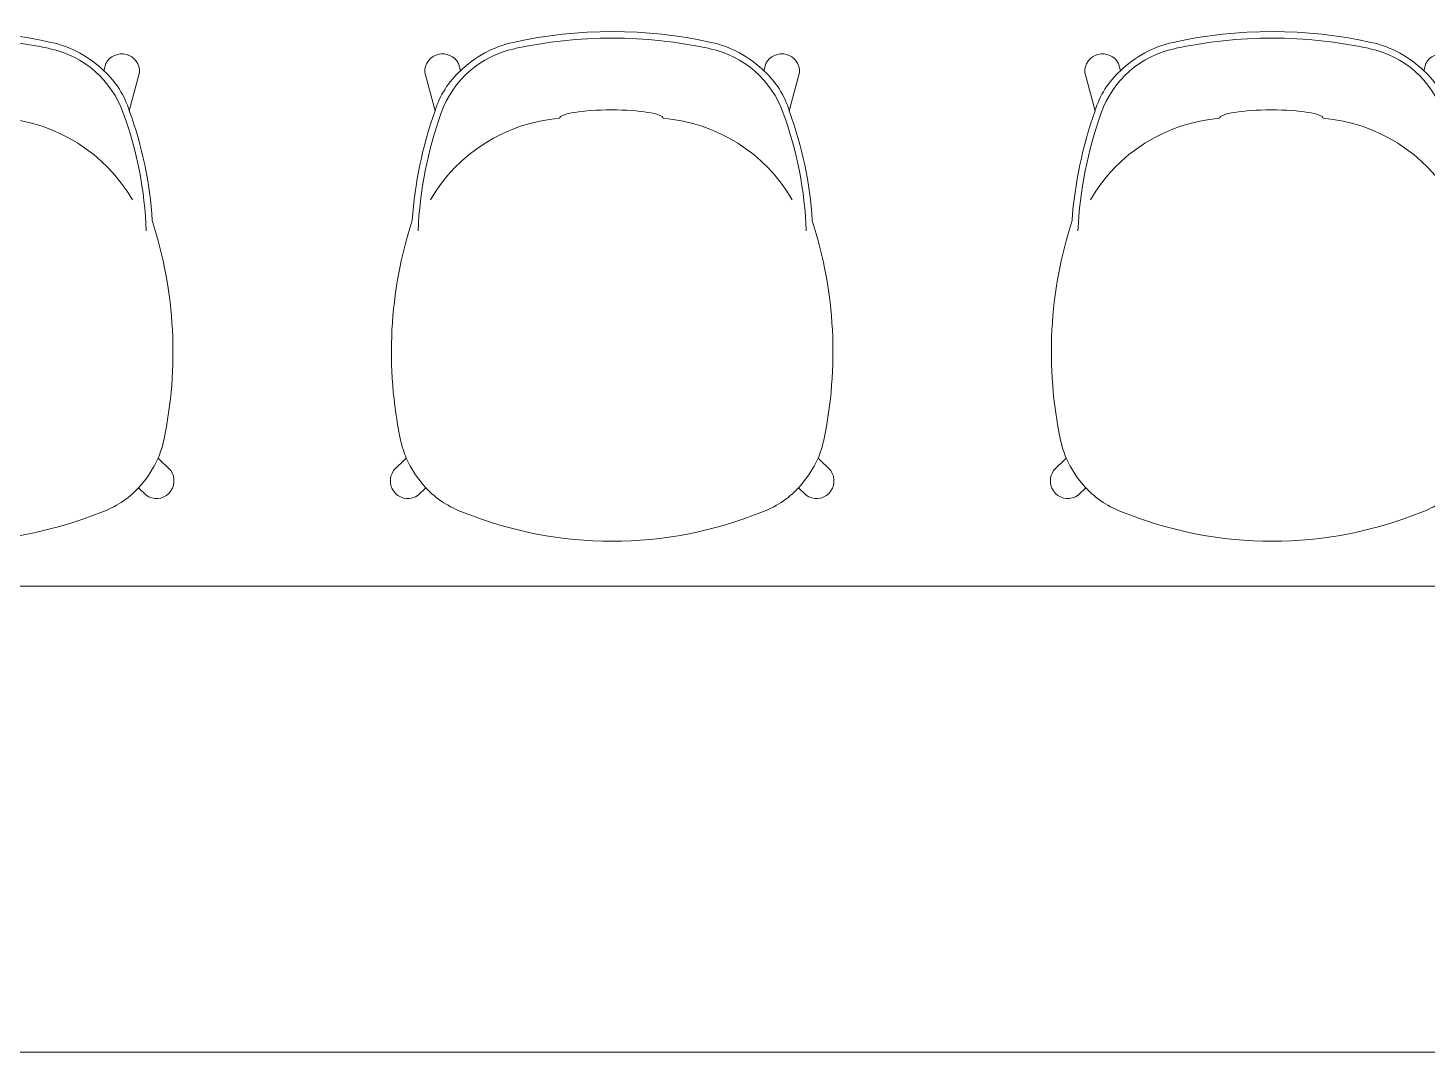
# Model space of a CAD drawing. Header units: inches. Extents: x 4757 to 6765, y 9919 to 10946.
# Drawn here: x 5819.7 to 5873.8, y 10504 to 10543.6 of the extents above; entities that cross this region are included whole.
import ezdxf

# ---------------------------------------------------------------- set-up
doc = ezdxf.new("R2010")
doc.units = ezdxf.units.IN
doc.header["$MEASUREMENT"] = 0
doc.layers.add('I-FURN', color=30, linetype='Continuous', lineweight=9)
doc.layers.add('Q-CASE', color=31, linetype='Continuous', lineweight=9)

# ---------------------------------------------------------------- blocks, each defined once
blk = doc.blocks.new('emeco_alfi_barstool_alfi30ah_by-jasper-morrison_6251 - ALFI30AH-DARK GREY-8152148-Level XX  POWER _ SIGNAL')
at = {"layer": 'I-FURN'}
for p, q in [((-7.206, -1.6), (-6.809, -3.082)), ((-5.831, -1.539), (-5.907, -1.252)), ((5.975, -1.252), (5.898, -1.539)), ((6.877, -3.082), (7.274, -1.6)), ((-7.924, -16.503), (-8.41, -16.988)), ((8.477, -16.988), (7.992, -16.503)), ((-7.458, -17.94), (-7.171, -17.653)), ((7.238, -17.653), (7.525, -17.94))]:
    blk.add_line(p, q, dxfattribs=at)
for centre, radius, start, end in [((-2.888, -4.54), 4.203, 102.439, 134.4327), ((0.034, -17.788), 17.77, 77.561, 102.439), ((0.034, -17.788), 17.52, 77.561, 102.439), ((2.956, -4.54), 4.203, 45.5673, 77.561), ((-6.519, -1.567), 0.688, 27.1799, 182.8201), ((-2.937, -4.453), 3.858, 102.0148, 160.4163), ((3.004, -4.453), 3.858, 19.4888, 77.9852), ((6.587, -1.567), 0.688, 357.1799, 152.8201), ((-3.533, -4.077), 3.424, 132.057, 163.2036), ((3.601, -4.077), 3.424, 16.7788, 47.943), ((8.3, -8.451), 16.035, 160.4377, 175.9721), ((8.3, -8.451), 15.785, 160.4163, 177.3486), ((-7.363, -8.27), 14.906, 2.1097, 20.0215), ((-7.363, -8.27), 15.156, 3.5743, 20.0158), ((-1.486, -9.711), 6.36, 94.609, 149.8894), ((1.492, -9.711), 6.36, 30.1106, 85.391), ((7.994, -12.403), 16.49, 162.0647, 191.9353), ((-7.926, -12.403), 16.49, 348.0647, 17.9353), ((-4.413, -15.025), 3.809, 191.9353, 202.8261), ((4.481, -15.025), 3.809, 337.1739, 348.0647), ((-3.763, -14.599), 4.576, 204.5849, 221.8654), ((3.83, -14.599), 4.576, 318.1346, 335.4151), ((-7.855, -17.386), 0.682, 144.3846, 305.6154), ((7.923, -17.386), 0.682, 234.3846, 35.6154), ((-4.413, -15.025), 3.809, 223.6241, 250.0647), ((4.481, -15.025), 3.809, 289.9353, 316.3759), ((0.034, -4.266), 15.449, 248.1648, 291.8352)]:
    blk.add_arc(centre, radius, start, end, dxfattribs=at)
blk.add_ellipse((0.003, -3.372), major_axis=(-2, 0), ratio=0.162303, start_param=3.141593, end_param=6.283185, dxfattribs=at)
blk = doc.blocks.new('Casework 3 - Casework 1-8504727-Level XX  POWER _ SIGNAL')
at = {"layer": 'Q-CASE'}
for p, q in [((5801.655, 10522.039), (5800.655, 10522.039)), ((5907.036, 10522.039), (5800.655, 10522.039)), ((5801.655, 10505.039), (5801.655, 10522.039)), ((5800.655, 10521.368), (5800.655, 10518.062)), ((5800.655, 10521.368), (5800.655, 10518.062)), ((5800.655, 10516.233), (5800.655, 10513.291)), ((5800.655, 10516.233), (5800.655, 10513.291)), ((5800.655, 10511.311), (5800.655, 10508.103)), ((5800.655, 10511.311), (5800.655, 10508.103)), ((5800.655, 10506.13), (5800.655, 10505.039)), ((5800.655, 10506.13), (5800.655, 10504.039)), ((5800.655, 10505.039), (5801.655, 10505.039)), ((5800.655, 10504.039), (5907.036, 10504.039))]:
    blk.add_line(p, q, dxfattribs=at)

msp = doc.modelspace()

# ---------------------------------------------------------------- block references
at = {"layer": 'I-FURN'}
for p in [(5816.787, 10543.498), (5842.287, 10543.498), (5867.787, 10543.498)]:
    msp.add_blockref('emeco_alfi_barstool_alfi30ah_by-jasper-morrison_6251 - ALFI30AH-DARK GREY-8152148-Level XX  POWER _ SIGNAL', p, dxfattribs=at)
at = {"layer": 'Q-CASE'}
msp.add_blockref('Casework 3 - Casework 1-8504727-Level XX  POWER _ SIGNAL', (0, 0), dxfattribs=at)

doc.saveas('drawing.dxf')
